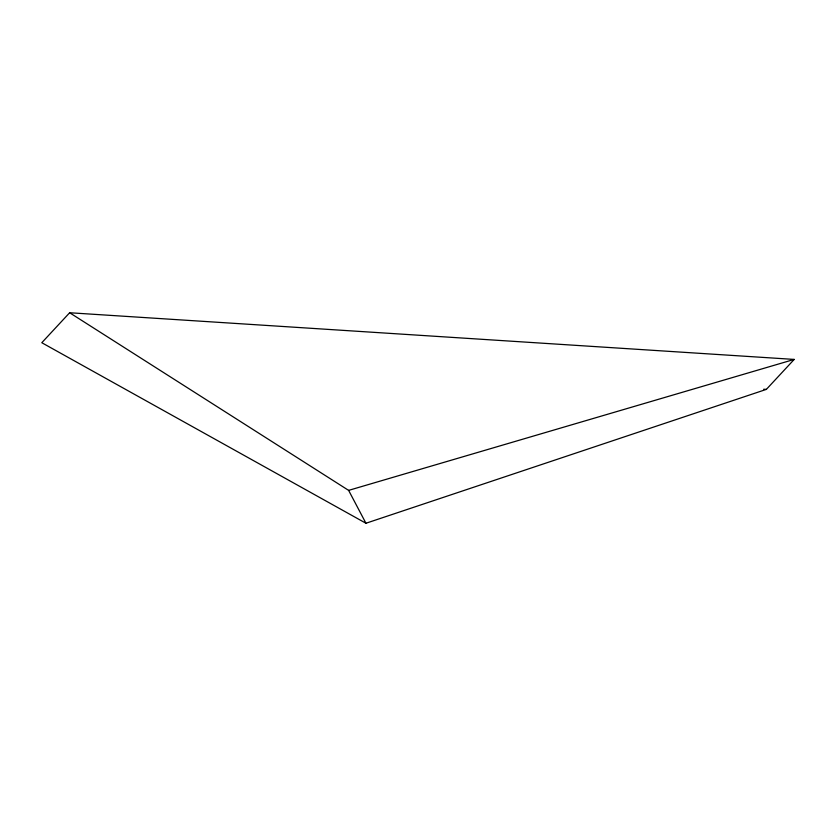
<?xml version="1.0" encoding="UTF-8"?>
<svg xmlns="http://www.w3.org/2000/svg" width="836" height="836" viewBox="0 0 836 836"><rect width="100%" height="100%" fill="white"/><g stroke="black" fill="none" stroke-linecap="round" stroke-linejoin="round"><path stroke-width="1.25" d="M69.649 312.748L41.8 342.718L365.949 523.252L766.351 389.388L794.2 359.417L69.649 312.748L348.622 490.377L365.949 523.252M348.622 490.377L794.2 359.417M763.738 389.221L766.351 389.388"/></g></svg>
